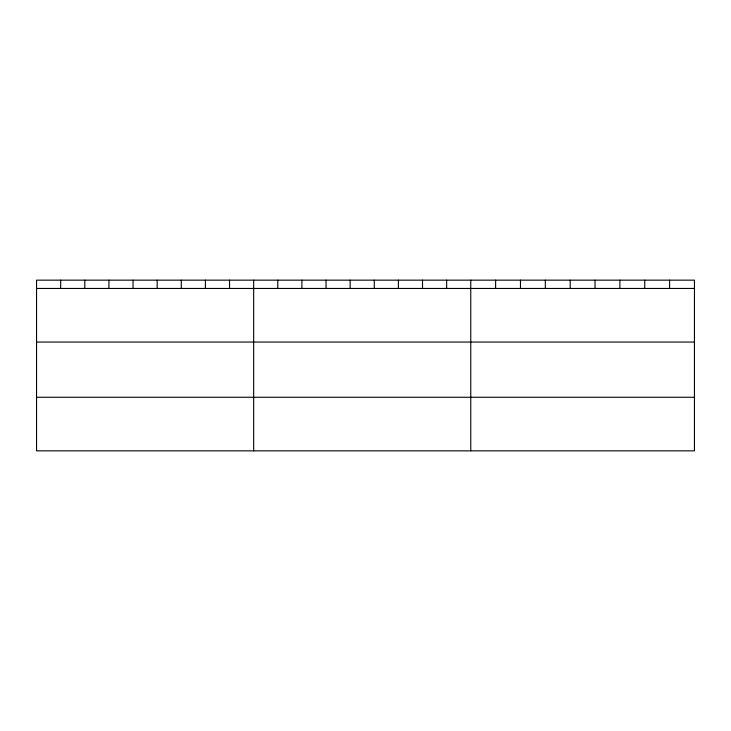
<?xml version="1.0" encoding="UTF-8"?>
<svg xmlns="http://www.w3.org/2000/svg" width="731" height="731" viewBox="0 0 731 731"><rect width="100%" height="100%" fill="white"/><g stroke="black" fill="none" stroke-linecap="round" stroke-linejoin="round"><path stroke-width="1.1" d="M694.45 288.462L694.45 450.844L36.55 450.844L36.55 280.156L694.45 280.156L694.45 288.462L36.55 288.462M36.55 342.053L694.45 342.053M36.55 397.262L694.45 397.262M669.596 280.156L669.596 288.462M644.742 280.156L644.742 288.462M619.888 280.156L619.888 288.462M595.034 280.156L595.034 288.462M570.18 280.156L570.18 288.462M545.326 280.156L545.326 288.462M520.472 280.156L520.472 288.462M495.618 280.156L495.618 288.462M470.764 280.156L470.764 450.844M446.641 280.156L446.641 288.462M422.518 280.156L422.518 288.462M398.395 280.156L398.395 288.462M374.272 280.156L374.272 288.462M350.149 280.156L350.149 288.462M326.026 280.156L326.026 288.462M301.903 280.156L301.903 288.462M277.78 280.156L277.78 288.462M253.657 280.156L253.657 450.844M229.534 280.156L229.534 288.462M205.411 280.156L205.411 288.462M181.288 280.156L181.288 288.462M157.165 280.156L157.165 288.462M133.042 280.156L133.042 288.462M108.919 280.156L108.919 288.462M84.796 280.156L84.796 288.462M60.673 280.156L60.673 288.462"/></g></svg>
